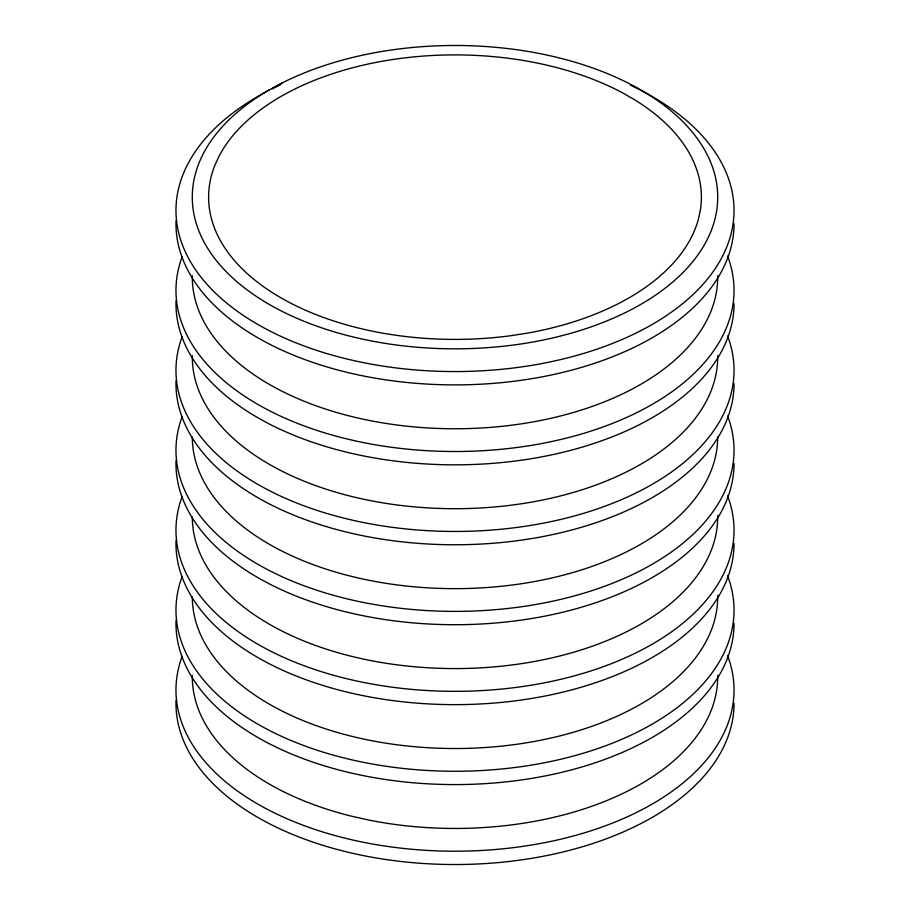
<?xml version="1.0" encoding="UTF-8"?>
<svg xmlns="http://www.w3.org/2000/svg" width="910" height="910" viewBox="0 0 910 910"><rect width="100%" height="100%" fill="white"/><g stroke="black" fill="none" stroke-linecap="round" stroke-linejoin="round"><path stroke-width="1.36" d="M282.646 82.685L269.235 89.897A262.706 151.674 0 0 0 381.119 342.706A262.706 151.674 0 0 0 711.643 164.755A262.706 151.674 0 0 0 282.646 82.685L271.942 88.896A279.029 161.093 0 0 1 280.667 84.687M269.235 89.897L257.701 96.562A279.029 161.093 0 0 0 264.708 328.294A279.029 161.093 0 0 0 665.585 316.157A279.029 161.093 0 0 0 630.596 85.278M727.59 655.701A279.029 161.093 0 0 1 455.535 851.203A279.029 161.093 0 0 1 182.182 656.303M734.029 703.43A279.029 161.093 0 0 1 452.566 864.523A279.029 161.093 0 0 1 176.017 700.62M717.694 675.459A262.706 151.674 0 0 1 369.471 820.194L352.352 816.395A262.706 151.674 0 0 1 192.306 675.459M734.029 223.803A279.029 161.093 0 0 1 452.566 384.885A279.029 161.093 0 0 1 176.017 220.982M727.59 256.006A279.029 161.093 0 0 1 455.535 451.508A279.029 161.093 0 0 1 182.182 256.609M734.029 303.735A279.029 161.093 0 0 1 452.566 464.828A279.029 161.093 0 0 1 176.017 300.926M717.694 275.764A262.706 151.674 0 0 1 455 428.758A262.706 151.674 0 0 1 192.306 275.764M727.59 335.938A279.029 161.093 0 0 1 455.535 531.451A279.029 161.093 0 0 1 182.182 336.552M734.029 383.679A279.029 161.093 0 0 1 452.566 544.76A279.029 161.093 0 0 1 176.017 380.858M717.694 355.708A262.706 151.674 0 0 1 455 508.701A262.706 151.674 0 0 1 192.306 355.708M727.59 415.881A279.029 161.093 0 0 1 455.535 611.384A279.029 161.093 0 0 1 182.182 416.496M734.029 463.611A279.029 161.093 0 0 1 452.566 624.704A279.029 161.093 0 0 1 176.017 460.801M717.706 436.971A262.706 151.674 0 0 1 455 588.645A262.706 151.674 0 0 1 192.294 436.971M727.59 495.825A279.029 161.093 0 0 1 455.535 691.327A279.029 161.093 0 0 1 182.182 496.428M734.029 543.554A279.029 161.093 0 0 1 452.566 704.636A279.029 161.093 0 0 1 176.017 540.745M717.694 515.583A262.706 151.674 0 0 1 456.149 668.577A262.706 151.674 0 0 1 192.294 516.903M727.59 575.757A279.029 161.093 0 0 1 455.535 771.259A279.029 161.093 0 0 1 182.182 576.371M734.029 623.486A279.029 161.093 0 0 1 452.566 784.579A279.029 161.093 0 0 1 176.017 620.677M717.694 595.527A262.706 151.674 0 0 1 456.149 748.52A262.706 151.674 0 0 1 192.294 596.846M700.45 209.55L698.357 219.401A246.394 142.256 0 0 1 527.038 333.185L510.43 335.756A246.394 142.256 0 0 1 214.919 165.154L219.378 155.564A246.394 142.256 0 0 1 623.043 93.116L635.203 100.134A246.394 142.256 0 0 1 700.45 209.55"/></g></svg>
